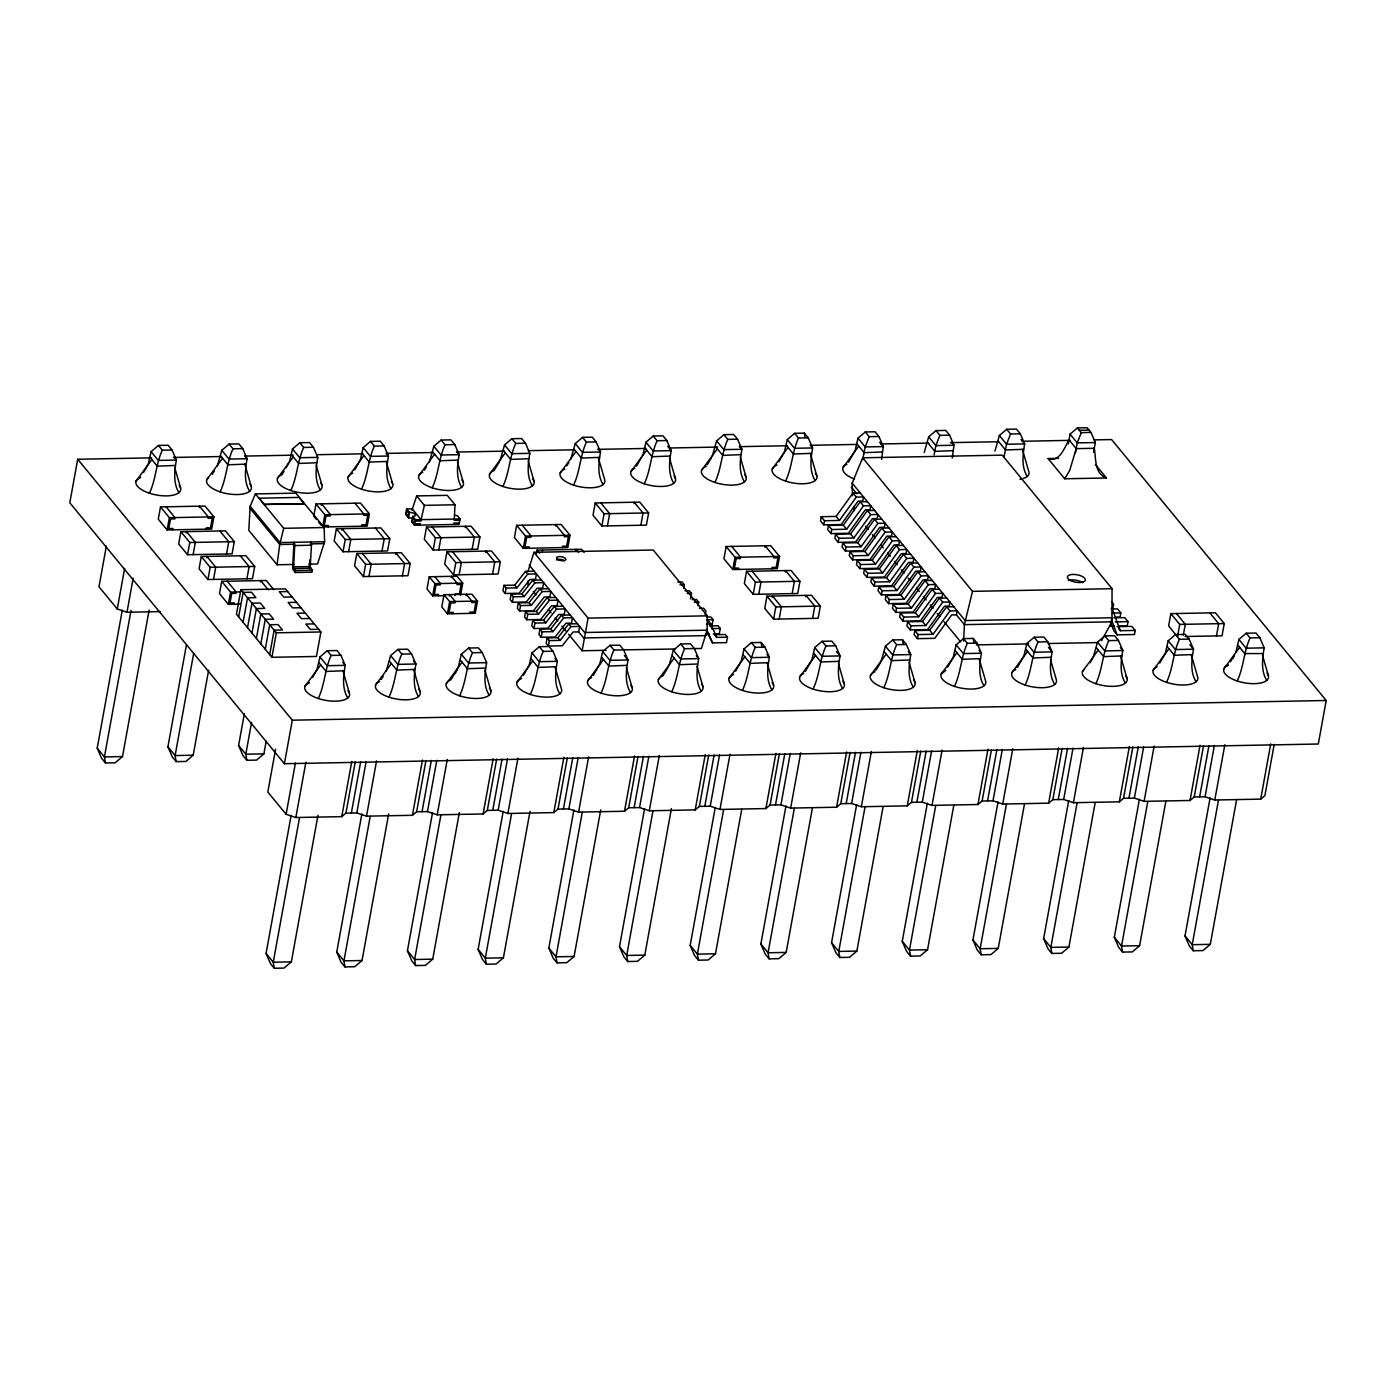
<?xml version="1.0" encoding="UTF-8"?>
<svg xmlns="http://www.w3.org/2000/svg" width="1396" height="1396" viewBox="0 0 1396 1396"><rect width="100%" height="100%" fill="white"/><g stroke="black" fill="none" stroke-linecap="round" stroke-linejoin="round"><path stroke-width="1.5" d="M295.254 572.517L293.596 570.51A3.822 1.536 88.9 0 1 292.689 566.654L293.98 542.311A3.211 1.291 88.9 0 1 294.748 545.557L293.544 567.055L295.603 570.615L295.254 572.517L311.954 572.203L312.303 570.301L310.244 566.741L311.448 545.225A3.211 1.291 88.9 0 0 310.68 541.997M528.02 584.941L528.089 580.858M668.963 665.84L673.378 650.204L680.707 643.992L684.581 648.704L701.42 648.494L707.109 630.189L707.353 615.845L653.223 550.024L533.953 552.31L528.264 570.615M411.977 510.255L416.636 495.929L447.244 495.353L455.009 504.776L454.224 520.394L459.79 520.289M309.022 564.159L317.538 563.984L324.605 541.735L324.169 527.531L295.865 493.137L255.398 493.905L250.163 506.207L248.785 530.358L277.071 564.769L294.12 564.438M309.738 559.848L309.389 566.34A3.822 1.536 88.9 0 0 309.685 568.922M963.572 641.043L964.427 624.64L972.506 591.363L862.658 457.801L852.171 483.156L852.45 495.755M881.591 459.319L883.284 446.598L878.922 436.494L875.048 431.783L865.311 431.975L857.982 438.187L855.12 450.507L848.559 462.111M952.281 457.958L953.974 445.254L949.612 435.151L945.738 430.439L936.001 430.614L928.672 436.843L924.257 452.461M1236.036 651.758L1238.898 639.438L1246.209 633.208L1255.964 633.034L1259.838 637.745L1264.183 647.849C1262.35 658.441 1260.78 670.848 1266.73 680.428M606.004 650.309L582.149 650.763L588.082 618.114L533.953 552.31M277.071 564.769L279.724 544.475L283.702 528.316L255.398 493.905M151.71 457.853L77.705 459.267L69.8 502.787L284.4 763.717L1318.295 744.016L1326.2 700.495L1111.6 439.566L1094.185 439.897M106.358 546.168L98.976 586.774L117.264 608.988L126.984 612.233L160.383 611.588M117.264 608.988L124.645 568.381M149.145 610.017L122.499 756.562L115.187 762.792L105.45 762.984L101.576 758.255L97.214 748.151L122.307 610.104M143.683 472.267L148.238 463.978L151.1 451.658L158.411 445.446L168.166 445.254L172.04 449.966L176.385 460.069C174.552 470.679 172.982 483.068 178.95 492.648M126.984 612.233L133.161 578.223M131.049 610.366L104.421 756.911L105.45 762.984M160.505 506.905L158.272 519.155L167.136 529.922L211.668 529.084L213.902 516.834L205.038 506.067L160.505 506.905L169.37 517.689L167.136 529.922M172.703 529.817L172.947 528.456L168.776 528.543L170.504 519.015L174.692 518.946L174.936 517.584L166.072 506.8M180.904 531.719L178.688 543.969L187.553 554.736L232.085 553.898L234.301 541.648L225.437 530.881L180.904 531.719L189.769 542.503L187.553 554.736M186.226 532.975L186.471 531.614L195.335 542.398L193.119 554.631M199.209 507.533L199.471 506.172L208.336 516.939L208.074 518.3L212.262 518.23L210.517 527.74L206.346 527.828L206.102 529.189M201.303 556.515L199.087 568.765L207.952 579.532L252.467 578.694L254.7 566.444L245.836 555.678L201.303 556.515L210.168 567.3L207.952 579.532M208.632 670.255L193.189 755.219L185.877 761.448L176.14 761.623L172.266 756.911L167.904 746.808L186.436 644.865M217.357 465.932L221.79 450.315L229.101 444.085L238.856 443.911L242.73 448.622L247.075 458.726C245.242 469.318 243.672 481.725 249.64 491.305M206.625 557.772L206.87 556.411L215.734 567.195L213.518 579.427M193.643 653.607L175.111 755.568L176.14 761.623M273.843 589.723L266.235 580.492L221.72 581.329L219.486 593.579L228.351 604.346L240.182 604.119M226.518 554.003L228.735 541.753L219.87 530.986M228.351 604.346L230.584 592.113L221.72 581.329M233.917 604.241L234.162 602.88L229.991 602.967L231.719 593.44L235.889 593.37L236.133 592.009L227.286 581.225M240.897 589.723L236.448 614.205L271.906 657.307L316.438 656.452L320.888 631.969L285.43 588.868L240.897 589.723L276.356 632.824L271.906 657.307M238.664 616.892L243.113 592.41L251.472 592.253L255.887 597.645L247.546 597.802L243.096 622.284M246.9 578.799L249.134 566.549L240.269 555.783M264.35 504.445L304.258 503.677L264.35 504.445L259.22 498.198L299.128 497.43L304.206 503.956M247.528 627.677L251.978 603.194L260.319 603.02L264.751 608.412L256.41 608.569L251.961 633.051M260.424 581.957L260.668 580.596L268.276 589.827M256.393 638.443L260.843 613.961L269.184 613.804L273.616 619.196L265.275 619.353L260.825 643.835M266.2 741.136L263.879 753.875L256.567 760.105L246.83 760.279L242.939 755.568L238.594 745.464L244.387 713.6M286.058 467.904L289.618 461.291L292.479 448.971L299.791 442.741L309.546 442.567L313.419 447.278L317.764 457.382C315.932 467.974 314.362 480.381 320.312 489.944M251.577 722.36L245.801 754.224L246.83 760.279M265.257 649.227L269.707 624.745L278.048 624.588L282.481 629.962L274.139 630.12L269.69 654.602M315.985 503.939L324.849 514.723L322.633 526.973L367.165 526.118L369.382 513.868L360.517 503.101L315.985 503.939L313.768 516.188L316.299 519.26M275.588 749.303L267.823 792.056L286.11 814.287L295.83 817.515L341.741 816.643L345.929 813.135L356.783 812.943L366.52 816.171L412.431 815.299L416.619 811.791L427.473 811.582L437.21 814.828L483.121 813.955L487.309 810.448L498.163 810.238L507.9 813.484L553.811 812.594L557.999 809.104L568.853 808.895L578.59 812.123L624.501 811.25L628.689 807.76L639.543 807.551L649.28 810.779L695.191 809.907L699.379 806.399L710.232 806.207L719.97 809.436L765.88 808.563L770.069 805.056L780.922 804.846L790.66 808.092L836.57 807.22L840.758 803.712L851.612 803.503L861.349 806.748L907.26 805.858L911.448 802.368L922.302 802.159L932.022 805.387L977.95 804.515L982.138 801.025L992.992 800.815L1002.712 804.044L1048.64 803.171L1052.828 799.664L1063.682 799.472L1073.402 802.7L1119.33 801.828L1123.518 798.32L1134.372 798.111L1144.092 801.356L1190.02 800.484L1194.208 796.976L1205.062 796.767L1214.782 800.013L1260.71 799.123L1264.898 795.633L1274.216 744.33M321.307 505.195L321.551 503.834L330.416 514.618L330.171 515.979L326.001 516.049L324.273 525.577L328.444 525.507L328.2 526.85M284.4 763.717L292.305 720.196L77.705 459.267M336.401 528.752L334.168 541.002L343.032 551.769L387.565 550.931L389.781 538.682L380.934 527.915L336.401 528.752L345.266 539.537L343.032 551.769M286.11 814.287L295.429 762.984M341.723 530.009L341.968 528.648L350.832 539.432L348.599 551.664M317.974 815.299L291.345 961.861L284.034 968.074L274.279 968.266L270.405 963.554L266.06 953.451L291.153 815.386M312.512 677.549L317.067 669.26L319.946 656.94L327.257 650.728L336.994 650.536L340.886 655.248L345.231 665.351C343.399 675.961 341.828 688.368 347.779 697.93M295.83 817.515L305.864 762.268M354.741 469.876L360.308 459.93L363.169 447.61L370.481 441.398L380.218 441.206L384.109 445.935L388.454 456.021C386.622 466.63 385.052 479.037 391.002 488.6M299.512 817.777L273.25 962.21L274.279 968.266M361.599 526.222L361.843 524.861L366.014 524.774L367.741 515.264L363.571 515.333L363.815 513.972L354.95 503.206M356.8 553.566L354.567 565.799L363.431 576.583L407.964 575.728L410.18 563.478L401.315 552.711L356.8 553.566L365.665 564.333L363.431 576.583M368.998 576.478L371.214 564.228L362.367 553.444M381.998 551.036L384.232 538.786L375.367 528.02M341.741 816.643L351.792 761.396M345.929 813.135L355.265 761.85M395.504 554.177L395.749 552.816L404.613 563.6L402.397 575.833M351.356 813.03L360.692 761.745M412.501 517.759L415.258 521.127L420.824 521.022L421.086 519.661L412.221 508.894L406.655 508.999L405.66 514.443L408.435 517.811A4.554 1.885 10.3 0 1 412.884 518.754M408.435 517.811L409.412 512.367L406.655 508.999M356.783 812.943L366.118 761.64M454.956 515.333A4.554 1.885 10.3 0 0 457.277 515.56L460.034 518.928L459.057 524.373L414.525 525.21L411.75 521.842L412.745 516.398A4.554 1.885 10.3 0 0 415.258 514.304A4.554 1.885 10.3 0 0 409.412 512.367M388.664 813.955L362.035 960.518L354.724 966.73L344.969 966.922L341.095 962.21L336.75 952.107L361.843 814.043M386.203 671.232L390.636 655.596L397.947 649.384L407.684 649.192L411.558 653.904L415.921 664.007C414.089 674.617 412.518 687.024 418.468 696.587M414.525 525.21L415.519 519.766L412.745 516.398M366.52 816.171L376.554 760.907M429.427 461.901L433.859 446.266L441.171 440.054L450.908 439.862L454.799 444.574L459.144 454.677C457.312 465.287 455.742 477.694 461.692 487.256M420.091 525.105L420.336 523.744L414.769 523.849L411.995 520.481M370.202 816.416L343.94 960.849L344.969 966.922M426.548 527.042L424.314 539.275L433.179 550.059L477.711 549.204L479.927 536.971L471.063 526.187L426.548 527.042L435.395 537.826L433.179 550.059M460.505 595.342L462.722 583.109L457.068 576.234L429.253 576.757L427.019 589.007L432.673 595.883L444.504 595.656M438.745 549.954L440.962 537.704L432.114 526.938M432.673 595.883L434.889 583.633L429.253 576.757M438.239 595.76L438.484 594.399L434.313 594.487L436.041 584.959L440.211 584.889L440.455 583.528L434.819 576.653M446.929 551.839L444.713 564.089L453.578 574.855L498.11 574.018L500.326 561.768L491.462 550.984L446.929 551.839L455.794 562.623L453.578 574.855M453.491 524.477L453.735 523.116L459.301 523.011M444.015 594.713L441.782 606.963L447.435 613.839L475.268 613.298L477.502 601.065L471.848 594.19L444.015 594.713L449.669 601.589L447.435 613.839M451.257 577.7L451.501 576.339L457.155 583.214L456.911 584.575L461.081 584.488L459.354 594.015L455.183 594.085L454.939 595.446M449.338 595.97L449.582 594.609L455.236 601.484L454.991 602.845L450.803 602.915L449.076 612.443L453.246 612.355L453.002 613.716M412.431 815.299L422.482 760.035M465.252 527.653L465.496 526.292L474.361 537.076L472.145 549.309M459.144 574.751L461.361 562.518L452.496 551.734M416.619 811.791L425.954 760.506M422.046 811.687L431.381 760.401M466.037 595.656L466.281 594.295L471.935 601.17L471.674 602.531L475.862 602.444L474.117 611.971L469.946 612.041L469.702 613.402M427.473 811.582L436.808 760.297M459.354 812.612L432.725 959.157L425.414 965.386L415.659 965.578L411.785 960.849L407.44 950.746L432.516 812.699M455.34 673.186L458.446 666.573L461.326 654.253L468.637 648.041L478.374 647.849L482.248 652.56L486.611 662.664C484.778 673.256 483.19 685.663 489.158 695.243M437.21 814.828L447.244 759.564M500.117 460.558L504.549 444.923L511.861 438.71L521.598 438.519L525.489 443.23L529.834 453.334C528.002 463.943 526.432 476.333 532.382 485.913M485.651 552.45L485.895 551.106L494.76 561.873L492.544 574.122M440.892 815.072L414.629 959.506L415.659 965.578M503.939 585.36L502.944 590.805L505.16 593.492L519.085 593.23L529.904 579.462L535.471 579.357L536.465 573.931L527.74 574.088L516.921 587.856L506.155 588.048L503.939 585.36L514.705 585.151L525.524 571.4L534.249 571.226M516.66 525.332L514.426 537.565L523.291 548.349L567.823 547.494L570.039 535.244L561.175 524.477L516.66 525.332L525.524 536.099L523.291 548.349M505.16 593.492L506.155 588.048M511.145 594.12L510.151 599.547L512.367 602.252L526.292 601.99L537.111 588.222L542.678 588.117L543.655 582.673L534.947 582.847L524.128 596.598L513.362 596.807L511.145 594.12L521.912 593.911L532.731 580.143L541.439 579.986M512.367 602.252L513.362 596.807M518.335 602.863L517.358 608.307L519.574 611.012L533.481 610.733L544.3 596.982L549.867 596.877L550.862 591.433L542.137 591.607L531.318 605.358L520.551 605.567L518.335 602.863L529.101 602.671L539.92 588.903L548.645 588.746M528.857 548.244L529.101 546.883L524.931 546.953L526.658 537.443L530.829 537.355L531.091 535.994L522.226 525.21M519.574 611.012L520.551 605.567M483.121 813.955L493.172 758.691M487.309 810.448L496.644 759.145M525.542 611.623L524.547 617.067L526.763 619.754L540.688 619.492L551.507 605.742L557.074 605.637L558.068 600.193L549.343 600.35L538.524 614.118L527.758 614.327L525.542 611.623L536.308 611.413L547.127 597.663L555.852 597.488M536.308 554.212L537.059 550.129L581.574 549.274L584.104 552.362M526.763 619.754L527.758 614.327M492.736 810.343L502.071 759.04M542.363 551.385L542.608 550.024M498.163 810.238L507.498 758.953M532.749 620.382L531.754 625.827L533.97 628.514L547.895 628.252L558.714 614.484L564.281 614.38L565.258 608.953L556.55 609.11L545.731 622.878L534.965 623.07L532.749 620.382L543.515 620.173L554.334 606.422L563.042 606.248M533.97 628.514L534.965 623.07M530.044 811.268L503.415 957.813L496.086 964.043L486.349 964.217L482.475 959.506L478.13 949.402L503.206 811.338M523.587 675.158L529.136 665.229L531.998 652.909L539.327 646.68L549.064 646.505L552.938 651.217L557.301 661.32C555.468 671.912 553.88 684.319 559.848 693.899M555.364 525.943L555.608 524.582L564.473 535.366L564.228 536.71L568.399 536.64L566.671 546.168L562.501 546.237L562.256 547.598M539.938 629.142L538.961 634.587L541.177 637.274L555.085 637.012L565.904 623.244L571.47 623.14L572.465 617.695L563.74 617.87L552.921 631.62L542.154 631.83L539.938 629.142L550.705 628.933L561.524 615.165L570.249 615.008M507.9 813.484L517.933 758.22M570.807 459.197L575.239 443.579L582.551 437.349L592.288 437.175L596.179 441.886L600.524 451.99C598.692 462.582 597.122 474.989 603.072 484.569M541.177 637.274L542.154 631.83M511.564 813.728L485.319 958.162L486.349 964.217M577.455 623.768L568.73 623.925L557.911 637.693L547.145 637.902L546.15 643.329L548.366 646.034L562.291 645.755L573.11 632.004L578.677 631.899L583.668 637.955L706.114 635.616M548.366 646.034L549.361 640.59L547.145 637.902M575.763 550.739L576.007 549.378L578.537 552.467M595.22 502.979L593.003 515.211L601.868 525.995L646.4 525.14L648.616 512.908L639.752 502.124L595.22 502.979L604.084 513.745L601.868 525.995M578.677 631.899L579.672 626.455L570.947 626.63L560.128 640.38L549.361 640.59M553.811 812.594L563.862 757.347M607.435 525.891L609.651 513.641L600.786 502.874M557.999 809.104L567.334 757.801M563.426 808.999L572.761 757.696M568.853 808.895L578.188 757.592M600.734 809.907L574.105 956.469L566.776 962.682L557.039 962.874L553.165 958.162L548.82 948.058L573.896 809.994M593.265 675.472L599.826 663.885L602.688 651.566L610.017 645.336L619.754 645.161L623.628 649.873L627.991 659.976C626.158 670.569 624.57 682.976 630.538 692.538M633.941 503.59L634.185 502.228L643.05 513.013L640.834 525.245M578.59 812.123L588.623 756.876M636.506 466.142L643.05 454.555L645.929 442.235L653.241 436.006L662.978 435.831L666.852 440.543L671.214 450.646C669.382 461.238 667.812 473.645 673.762 483.208M582.254 812.385L556.009 956.818L557.039 962.874M624.501 811.25L634.552 756.004M628.689 807.76L638.007 756.458M634.116 807.656L643.434 756.353M639.543 807.551L648.861 756.248M683.604 588.292L684.267 584.662L682.051 581.957L677.741 582.045M671.424 808.563L644.795 955.126L637.466 961.338L627.729 961.53L623.855 956.818L619.492 946.715L644.586 808.65M649.28 810.779L659.313 755.533M712.187 456.509L716.619 440.874L723.931 434.662L733.668 434.47L737.542 439.199L741.904 449.285C740.072 459.895 738.484 472.302 744.452 481.864M690.479 598.849L691.474 593.422L689.258 590.717L684.947 590.805M652.944 811.041L626.699 955.475L627.729 961.53M698.017 605.794L698.681 602.165L696.464 599.477L692.154 599.565M705.207 614.554L705.87 610.925L703.654 608.237L699.344 608.307M726.164 546.517L723.931 558.766L732.795 569.533L777.328 568.696L779.544 556.446L770.679 545.679L726.164 546.517L735.011 557.301L732.795 569.533M712.082 625.129L713.077 619.684L710.861 616.98L706.551 617.067M709.447 625.914L718.067 625.74L720.284 628.444L719.289 633.871L713.321 633.993M738.362 569.428L738.606 568.067L734.436 568.155L736.163 558.627L740.334 558.557L740.578 557.196L731.731 546.412M695.191 809.907L705.242 754.66M727.473 637.187L716.706 637.396L714.49 634.709L725.257 634.499L727.473 637.187L726.496 642.631L712.571 642.893L706.167 630.608M699.379 806.399L708.697 755.114M746.563 571.33L744.347 583.58L753.194 594.347L797.727 593.509L799.96 581.26L791.096 570.475L746.563 571.33L755.428 582.115L753.194 594.347M704.806 806.312L714.124 755.009M710.232 806.207L719.551 754.904M741.73 809.348L715.485 953.782L708.156 959.994L698.419 960.186L694.545 955.475L690.182 945.371L715.275 807.307M735.657 671.127L741.206 661.181L744.068 648.861L751.397 642.649L761.134 642.457L765.008 647.168L769.37 657.272C767.538 667.881 765.95 680.288 771.918 689.851M764.868 547.145L765.113 545.784L773.977 556.55L773.733 557.911L777.904 557.842L776.176 567.352L772.005 567.439L771.761 568.8M758.761 594.242L760.995 582.01L752.13 571.226M719.97 809.436L730.003 754.189M778.881 461.797L784.43 451.85L787.292 439.531L794.621 433.318L804.358 433.126L808.232 437.838L812.594 447.942C810.762 458.551 809.174 470.958 815.142 480.521M723.634 809.68L697.389 954.114L698.419 960.186M766.962 596.144L764.746 608.377L773.611 619.161L818.143 618.306L820.359 606.073L811.495 595.289L766.962 596.144L775.827 606.928L773.611 619.161M772.285 597.401L772.529 596.04L781.394 606.806L779.177 619.056M785.285 571.941L785.529 570.598L794.394 581.364L792.16 593.614M765.88 808.563L775.932 753.299M805.684 596.755L805.928 595.394L814.793 606.178L812.577 618.428M821.214 516.712L820.464 520.795L823.797 524.826L841.177 524.495L858.069 501.129L862.78 501.042L863.513 496.959L856.324 497.098L852.991 493.067L836.099 516.433L821.214 516.712L824.53 520.743L823.797 524.826M770.069 805.056L779.387 753.77M775.495 804.951L784.814 753.665M828.404 525.472L827.671 529.538L830.986 533.586L848.384 533.255L865.276 509.889L869.987 509.802L870.72 505.718L863.513 505.858L860.198 501.81L843.306 525.175L828.404 525.472L831.737 529.503L830.986 533.586M780.922 804.846L790.241 753.561M812.42 807.987L786.175 952.421L778.846 958.651L769.109 958.843L765.235 954.114L760.872 944.01L785.965 805.963M805.335 671.441L811.896 659.837L814.758 647.517L822.087 641.305L831.824 641.113L835.698 645.825L840.06 655.928C838.211 666.538 836.64 678.927 842.608 688.507M835.611 534.214L834.86 538.298L838.193 542.346L855.591 542.014L872.483 518.649L877.177 518.562L877.927 514.478L870.72 514.618L867.405 510.57L850.513 533.935L835.611 534.214L838.926 538.263L838.193 542.346M790.66 808.092L800.693 752.828M794.324 808.336L768.079 952.77L769.109 958.843M842.818 542.974L842.067 547.058L845.4 551.088L862.78 550.757L879.672 527.409L884.383 527.304L885.116 523.238L877.927 523.36L874.594 519.329L857.702 542.695L842.818 542.974L846.133 547.023L845.4 551.088M850.007 551.734L849.274 555.817L852.59 559.848L869.987 559.517L886.879 536.151L891.59 536.064L892.323 531.981L885.116 532.12L881.801 528.089L864.909 551.455L850.007 551.734L853.34 555.765L852.59 559.848M857.214 560.494L856.481 564.56L859.796 568.608L877.194 568.277L894.086 544.911L898.78 544.824L899.53 540.741L892.323 540.88L889.008 536.832L872.116 560.197L857.214 560.494L860.529 564.525L859.796 568.608M864.421 569.236L863.67 573.32L867.003 577.368L884.383 577.037L901.275 553.671L905.987 553.584L906.737 549.5L899.53 549.64L896.197 545.592L879.306 568.957L864.421 569.236L867.736 573.285L867.003 577.368M871.61 577.996L870.877 582.08L874.193 586.128L891.59 585.797L908.482 562.431L913.193 562.326L913.926 558.26L906.737 558.4L903.404 554.352L886.512 577.717L871.61 577.996L874.943 582.045L874.193 586.128M836.57 807.22L846.622 751.955M878.817 586.756L878.084 590.84L881.4 594.87L898.797 594.539L915.689 571.173L920.383 571.086L921.133 567.003L913.926 567.142L910.611 563.111L893.719 586.477L878.817 586.756L882.132 590.787L881.4 594.87M840.758 803.712L850.077 752.409M846.185 803.607L855.504 752.322M886.024 595.516L885.273 599.582L888.606 603.63L905.987 603.299L922.896 579.933L927.59 579.846L928.34 575.763L921.133 575.902L917.8 571.854L900.909 595.22L886.024 595.516L889.339 599.547L888.606 603.63M851.612 803.503L860.931 752.217M883.11 806.644L856.865 951.077L849.536 957.307L839.799 957.482L835.925 952.77L831.562 942.666L856.655 804.602M881.033 661.791L885.448 646.174L892.777 639.944L902.514 639.769L906.388 644.481L910.75 654.584C908.901 665.177 907.33 677.584 913.298 687.164M893.213 604.259L892.48 608.342L895.796 612.39L913.193 612.059L930.085 588.693L934.797 588.606L935.529 584.523L928.34 584.662L925.007 580.614L908.115 603.979L893.213 604.259L896.546 608.307L895.796 612.39M861.349 806.748L871.383 751.484M865.014 806.993L838.769 951.426L839.799 957.482M900.42 613.019L899.687 617.102L903.003 621.15L920.4 620.819L937.292 597.453L941.986 597.366L942.736 593.283L935.529 593.422L932.214 589.374L915.322 612.739L900.42 613.019L903.753 617.067L903.003 621.15M907.627 621.778L906.877 625.862L910.209 629.893L927.59 629.561L944.499 606.196L949.193 606.108L949.943 602.025L942.736 602.165L939.403 598.134L922.512 621.499L907.627 621.778L910.942 625.809L910.209 629.893M956.4 614.868L957.133 610.785L949.943 610.925L933.052 634.29L929.719 630.242L914.816 630.538L914.083 634.622L917.399 638.653L934.797 638.321L951.688 614.955L956.4 614.868L964.427 624.64L1111.931 621.831L1112.071 588.693L1002.223 455.148L862.658 457.801M917.399 638.653L918.149 634.569L914.816 630.538M907.26 805.858L917.294 750.612M911.448 802.368L920.767 751.065M916.875 802.264L926.194 750.961M922.302 802.159L931.621 750.856M953.8 805.3L927.555 949.734L920.226 955.963L910.489 956.138L906.615 951.426L902.252 941.323L927.345 803.258M947.71 667.079L953.276 657.15L956.138 644.83L963.467 638.6L973.204 638.426L977.078 643.137L981.423 653.241C979.591 663.833 978.02 676.24 983.988 685.802M932.022 805.387L942.073 750.141M994.947 451.117L999.362 435.5L1006.691 429.27L1016.428 429.096L1020.302 433.807L1024.664 443.911C1022.832 454.503 1021.244 466.91 1027.212 476.472M935.704 805.649L909.459 950.083L910.489 956.138M977.95 804.515L987.984 749.268M982.138 801.025L991.457 749.722M987.565 800.92L996.884 749.617M992.992 800.815L1002.311 749.512M1024.49 803.956L998.245 948.39L990.916 954.602L981.179 954.794L977.305 950.083L972.942 939.979L998.035 801.915M1017.405 667.393L1023.966 655.788L1026.828 643.469L1034.157 637.257L1043.894 637.065L1047.768 641.794L1052.113 651.88C1050.281 662.489 1048.71 674.896 1054.678 684.459M1002.712 804.044L1012.763 748.797M1068.289 443.911L1070.051 434.139L1077.38 427.926L1087.118 427.734L1090.991 432.446L1095.354 442.549L1093.574 452.321M1006.394 804.305L980.149 948.739L981.179 954.794M1075.478 452.67L1077.258 442.898L1081.254 432.638L1077.38 427.926M1048.64 803.171L1058.674 747.924M1052.828 799.664L1062.147 748.378M1058.255 799.576L1067.574 748.273M1063.682 799.472L1073.001 748.169M1095.179 802.613L1068.917 947.046L1061.606 953.259L1051.869 953.451L1047.995 948.739L1043.632 938.635L1068.725 800.571M1093.103 657.76L1097.518 642.125L1104.829 635.913L1114.584 635.721L1118.458 640.432L1122.803 650.536C1120.971 661.146 1119.4 673.553 1125.368 683.115M1073.402 802.7L1083.453 747.453M1077.084 802.944L1050.839 947.378L1051.869 953.451M1112.874 608.255L1113.624 604.171L1111.966 602.147M1111.111 609.005L1117.498 608.883L1120.813 612.931L1120.081 617.015L1115.736 617.084M1114.06 617.835L1124.705 617.643L1128.02 621.674L1127.287 625.757L1118.58 625.932M1117.009 626.682L1131.894 626.403L1135.227 630.434L1134.477 634.517L1117.079 634.848L1113.764 630.8L1110.221 621.272M1119.33 801.828L1129.364 746.563M1123.518 798.32L1132.837 747.035M1128.945 798.215L1138.264 746.93M1134.372 798.111L1143.69 746.825M1185.152 636.506L1222.041 635.808L1224.257 623.558L1215.393 612.792L1170.86 613.629L1168.644 625.879L1179.411 639.281L1189.148 639.089L1193.493 649.192C1191.66 659.802 1190.09 672.191 1196.058 681.772M1165.869 801.252L1139.607 945.685L1132.296 951.915L1122.559 952.107L1118.685 947.378L1114.322 937.274L1139.415 799.227M1159.779 663.048L1165.346 653.101L1168.208 640.781L1175.519 634.569L1185.274 634.377L1189.148 639.089M1144.092 801.356L1154.143 746.092M1147.774 801.601L1121.529 946.034L1122.559 952.107M1177.509 636.646L1179.725 624.413L1170.86 613.629M1183.319 635.18L1185.291 624.309L1176.427 613.525M1216.474 635.913L1218.691 623.663L1209.826 612.896M1190.02 800.484L1200.054 745.22M1194.208 796.976L1203.527 745.673M1199.635 796.872L1208.953 745.586M1205.062 796.767L1214.38 745.481M1236.559 799.908L1210.297 944.342L1202.986 950.571L1193.248 950.746L1189.357 946.034L1185.012 935.931L1210.105 797.866M1214.782 800.013L1224.833 744.749M1218.464 800.257L1192.219 944.691L1193.248 950.746M1237.222 680.986C1243.766 667.34 1243.714 651.6 1250.101 637.937L1246.209 633.208M1260.71 799.123L1270.744 743.876M862.658 459.668L865.188 446.947L869.185 436.686L865.311 431.975M934.098 454.834L935.878 445.603L939.874 435.343L936.001 430.614M1004.038 456.981L1006.568 444.242L1010.564 433.981L1006.691 429.27M421.086 519.661L424.384 505.369L416.636 495.929M1048.082 458.569C1060.035 462.477 1064.293 447.627 1069.022 439.88L1076.211 448.64L1069.702 470.504L1064.694 478.776L1048.082 458.569L1058.517 458.359M1263.136 653.572L1245.145 653.572M158.411 445.446L162.302 450.158C155.916 463.821 155.968 479.561 149.424 493.207M229.101 444.085L232.992 448.814C226.606 462.477 226.658 478.217 220.114 491.863M299.791 442.741L303.682 447.453C297.296 461.134 297.348 476.856 290.804 490.52M370.481 441.398L374.355 446.109C367.986 459.79 368.038 475.513 361.494 489.158M327.257 650.728L331.131 655.439C324.762 669.12 324.814 684.843 318.271 698.489M441.171 440.054L445.045 444.766C438.676 458.446 438.728 474.169 432.184 487.815M397.947 649.384L401.821 654.096C395.452 667.759 395.504 683.499 388.961 697.145M511.861 438.71L515.735 443.422C509.365 457.085 509.418 472.825 502.874 486.471M468.637 648.041L472.511 652.752C466.142 666.415 466.194 682.155 459.65 695.801M582.551 437.349L586.425 442.078C580.055 455.742 580.108 471.482 573.564 485.127M539.327 646.68L543.201 651.409C536.832 665.072 536.884 680.812 530.323 694.458M653.241 436.006L657.115 440.717C650.745 454.398 650.798 470.12 644.254 483.784M610.017 645.336L613.891 650.047C607.522 663.728 607.574 679.451 601.013 693.114M723.931 434.662L727.805 439.374C721.435 453.054 721.488 468.777 714.944 482.423M684.581 648.704C678.212 662.385 678.264 678.107 671.703 691.753M794.621 433.318L798.495 438.03C792.125 451.711 792.178 467.433 785.616 481.079M751.397 642.649L755.271 647.36C748.902 661.023 748.954 676.763 742.393 690.409M822.087 641.305L825.961 646.016C819.592 659.68 819.644 675.42 813.083 689.066M892.777 639.944L896.651 644.673C890.264 658.336 890.334 674.076 883.773 687.722M963.467 638.6L967.341 643.312C960.954 656.993 961.024 672.715 954.463 686.378M1034.157 637.257L1038.031 641.968C1031.644 655.649 1031.696 671.371 1025.153 685.017M1104.829 635.913L1108.721 640.624C1102.334 654.305 1102.386 670.028 1095.843 683.674M1179.411 639.281C1173.024 652.944 1173.076 668.684 1166.533 682.33M1232.912 658.371L1234.465 655.056L1230.469 661.687M1101.496 640.642L1111.931 621.831M212.367 474.221L214.373 470.906M282.062 474.535L284.051 471.22M424.436 470.19L426.426 466.875M499.122 462.216L494.114 470.504A22.772 9.406 10.3 0 0 508.51 487.989A22.772 9.406 10.3 0 0 532.626 478.654M381.213 679.52L383.202 676.205M566.811 465.828L568.818 462.512M456.893 669.888L450.891 679.817A22.772 9.406 10.3 0 0 465.287 697.319A22.772 9.406 10.3 0 0 489.403 687.984M707.179 464.798L711.192 458.167M667.969 667.497L662.96 675.786A22.772 9.406 10.3 0 0 677.357 693.289A22.772 9.406 10.3 0 0 701.473 683.935M876.025 670.08L880.021 663.449M1090.102 662.734L1092.091 659.418M824.53 520.743L839.432 520.464L856.324 497.098M831.737 529.503L846.622 529.224L863.513 505.858M838.926 538.263L853.829 537.984L870.72 514.618M846.133 547.023L861.035 546.726L877.927 523.36M853.34 555.765L868.225 555.486L885.116 532.12M860.529 564.525L875.432 564.246L892.323 540.88M867.736 573.285L882.638 573.006L899.53 549.64M874.943 582.045L889.828 581.748L906.737 558.4M882.132 590.787L897.035 590.508L913.926 567.142M889.339 599.547L904.242 599.268L921.133 575.902M896.546 608.307L911.431 608.028L928.34 584.662M903.753 617.067L918.638 616.77L935.529 593.422M910.942 625.809L925.845 625.53L942.736 602.165M929.719 630.242L946.61 606.876L953.817 606.754M136.075 481.079L151.85 459.581M206.765 479.735L222.54 458.237M277.455 478.374L293.23 456.893M348.145 477.031L363.92 455.532M418.835 475.687L434.61 454.189M304.921 686.361L320.696 664.862M489.525 474.343L505.3 452.845M375.611 685.017L391.386 663.519M560.215 473L575.99 451.501M446.301 683.674L462.076 662.175M630.905 471.639L646.68 450.158M516.991 682.33L532.766 660.832M701.595 470.295L717.37 448.814M587.681 680.969L603.456 659.488M772.285 468.951L788.059 447.453M658.354 679.625L674.146 658.127M842.975 467.608L858.749 446.109M729.044 678.282L744.836 656.783M799.734 676.938L815.526 655.439M870.423 675.594L886.216 654.096M956.906 652.752L941.113 674.233L945.72 670.394M1011.803 672.889L1027.596 651.391M1082.493 671.546L1098.268 650.047M1153.183 670.202L1168.958 648.704M1223.873 668.859L1239.648 647.36M137.681 478.915L140.001 477.729M281.381 475.024L279.043 476.228A22.772 9.406 10.3 0 0 299.372 492.579A22.772 9.406 10.3 0 0 320.556 482.684M422.761 472.337L420.423 473.523A22.772 9.406 10.3 0 0 440.752 489.874A22.772 9.406 10.3 0 0 461.936 479.997M634.814 468.288L632.493 469.492A22.772 9.406 10.3 0 0 652.822 485.843A22.772 9.406 10.3 0 0 674.006 475.949M306.509 684.215L308.83 683.01M379.52 681.667L377.199 682.853A22.772 9.406 10.3 0 0 397.528 699.204A22.772 9.406 10.3 0 0 418.713 689.327M846.883 464.257L844.563 465.444A22.772 9.406 10.3 0 0 854.561 479.107M591.59 677.618L589.269 678.822A22.772 9.406 10.3 0 0 609.598 695.173A22.772 9.406 10.3 0 0 630.783 685.279M803.66 673.587L801.339 674.774A22.772 9.406 10.3 0 0 821.668 691.125A22.772 9.406 10.3 0 0 842.835 681.248M1015.73 669.539L1013.409 670.743A22.772 9.406 10.3 0 0 1030.789 686.553A22.772 9.406 10.3 0 0 1056.353 679.835L1050.455 659.505M1157.11 666.852L1154.789 668.038A22.772 9.406 10.3 0 0 1172.169 683.848A22.772 9.406 10.3 0 0 1197.733 677.13L1191.242 654.776M1225.461 666.695L1227.799 665.491M1079.317 430.282L1089.055 430.09M162.302 450.158L172.04 449.966M232.992 448.814L242.73 448.622M303.682 447.453L313.419 447.278M374.355 446.109L384.109 445.935M445.045 444.766L454.799 444.574M515.735 443.422L525.489 443.23M586.425 442.078L596.179 441.886M657.115 440.717L666.852 440.543M727.805 439.374L737.542 439.199M798.495 438.03L808.232 437.838M869.185 436.686L878.922 436.494M939.874 435.343L949.612 435.151M1010.564 433.981L1020.302 433.807M1081.254 432.638L1090.991 432.446M173.488 457.452L221.371 456.527M245.312 456.073L293.195 455.166M317.136 454.712L362.855 453.84M386.797 453.386L432.498 452.513M456.44 452.06L504.322 451.135M528.264 450.681L573.983 449.809M597.924 449.355L645.807 448.448M669.748 447.994L717.631 447.069M739.409 446.668L787.292 445.743M811.233 445.289L856.935 444.417M880.876 443.963L928.776 443.056M950.536 442.637L998.419 441.729M1022.361 441.276L1070.243 440.351M317.764 457.382L299.686 457.714L292.479 448.971M529.834 453.334L511.739 453.683L504.549 444.923M1095.354 442.549L1077.258 442.898L1070.051 434.139M1076.211 448.64L1094.307 448.291M1064.694 478.776L1106.452 477.973L1095.371 464.502M852.991 493.067L860.198 492.928M424.384 505.369L455.009 504.776M860.198 501.81L867.405 501.688M169.37 517.689L213.902 516.834M324.849 514.723L369.382 513.868M604.084 513.745L648.616 512.908M867.405 510.57L874.594 510.43M415.519 519.766L460.034 518.928M283.702 528.316L324.169 527.531M874.594 519.329L881.801 519.19M881.801 528.089L889.008 527.95M189.769 542.503L234.301 541.648M345.266 539.537L389.781 538.682M435.395 537.826L479.927 536.971M525.524 536.099L570.039 535.244M324.605 541.735L280.072 542.573L250.163 506.207M293.701 544.3L279.724 544.475L249.814 508.109M310.331 543.899L324.256 543.637M294.748 545.557L311.448 545.225M889.008 536.832L896.197 536.71M896.197 545.592L903.404 545.452M210.168 567.3L254.7 566.444M365.665 564.333L410.18 563.478M455.794 562.623L500.326 561.768M735.011 557.301L779.544 556.446M903.404 554.352L910.611 554.212M293.544 566.881L310.244 566.567M293.945 568.608L310.645 568.277M295.603 570.615L312.303 570.301M910.611 563.111L917.8 562.972M917.8 571.854L925.007 571.732M434.889 583.633L462.722 583.109M230.584 592.113L240.321 591.921M755.428 582.115L799.96 581.26M287.646 591.555L279.287 591.712L283.72 597.104L292.078 596.947M679.957 584.75L684.267 584.662M925.007 580.614L932.214 580.474M687.164 593.492L691.474 593.422M932.214 589.374L939.403 589.234M296.51 602.339L288.152 602.496L292.584 607.888L300.943 607.731M449.669 601.589L477.502 601.065M972.506 591.363L1112.071 588.693M694.37 602.252L698.681 602.165M939.403 598.134L946.61 597.994M305.375 613.106L297.016 613.28L301.449 618.655L309.807 618.498M775.827 606.928L820.359 606.073M588.082 618.114L707.353 615.845M314.24 623.89L305.881 624.047L310.313 629.439L318.672 629.282M706.62 619.807L713.077 619.684M1112.315 613.088L1120.813 612.931M706.481 624.047L710.843 623.96L716.706 637.396M276.356 632.824L320.888 631.969M1112.664 617.747L965.177 620.557L852.171 483.156M711.663 628.601L720.284 628.444M1115.247 621.918L1128.02 621.674M707.109 630.189L584.645 632.51L529.259 565.171M1179.725 624.413L1224.257 623.558M1109.89 626.089L1114.235 626.019M705.364 634.15L709.343 634.063M918.149 634.569L933.052 634.29M1118.667 628.706L1120.325 630.713L1135.227 630.434M680.707 643.992L690.444 643.8L694.318 648.529L698.681 658.615C696.848 669.225 695.26 681.632 701.228 691.195M331.131 655.439L340.886 655.248M401.821 654.096L411.558 653.904M472.511 652.752L482.248 652.56M543.201 651.409L552.938 651.217M613.891 650.047L675.402 648.983M755.271 647.36L765.008 647.168M825.961 646.016L835.698 645.825M896.651 644.673L906.388 644.481M967.341 643.312L977.078 643.137M1038.031 641.968L1047.768 641.794M1108.721 640.624L1118.458 640.432M1250.101 637.937L1259.838 637.745M976.415 644.9L1028.643 643.905M1048.222 643.521L1098.286 642.579M486.611 662.664L468.515 663.013L461.326 654.253M1264.183 647.849L1246.105 648.198L1238.898 639.438M292.305 720.196L1326.2 700.495M122.499 756.562L104.421 756.911L97.214 748.151M193.189 755.219L175.111 755.568L167.904 746.808M263.879 753.875L245.801 754.224L238.594 745.464M291.345 961.861L273.25 962.21L266.06 953.451M362.035 960.518L343.94 960.849L336.75 952.107M432.725 959.157L414.629 959.506L407.44 950.746M503.415 957.813L485.319 958.162L478.13 949.402M574.105 956.469L556.009 956.818L548.82 948.058M644.795 955.126L626.699 955.475L619.492 946.715M715.485 953.782L697.389 954.114L690.182 945.371M786.175 952.421L768.079 952.77L760.872 944.01M856.865 951.077L838.769 951.426L831.562 942.666M927.555 949.734L909.459 950.083L902.252 941.323M998.245 948.39L980.149 948.739L972.942 939.979M1068.917 947.046L1050.839 947.378L1043.632 938.635M1139.607 945.685L1121.529 946.034L1114.322 937.274M1210.297 944.342L1192.219 944.691L1185.012 935.931M1106.452 477.973C1094.167 473.593 1096.087 458.289 1094.272 447.942M1237.851 645.161L1245.058 653.921M1021.052 439.531L1024.664 443.911L1006.568 444.242L999.362 435.5M1189.898 644.812L1193.493 649.192L1175.415 649.541L1168.208 640.781M998.332 441.223L1005.521 449.983L1023.582 449.303M1167.161 646.523L1174.368 655.265L1192.411 654.584M951.566 442.34L953.974 445.254L935.878 445.603L928.672 436.843M1120.412 647.622L1122.803 650.536L1104.725 650.885L1097.518 642.125M927.642 442.567L934.831 451.327L952.892 450.646M1096.471 647.866L1103.678 656.626L1121.738 655.928M879.672 442.218L883.284 446.598L865.188 446.947L857.982 438.187M1048.518 647.517L1052.113 651.88L1034.035 652.229L1026.828 643.469M856.952 443.928L864.141 452.67L882.202 451.99M1025.781 649.21L1032.988 657.97L1051.048 657.272M851.42 487.239L856.778 493.748M946.61 606.876L949.943 610.925M810.186 445.027L812.594 447.942L794.499 448.291L787.292 439.531M979.032 650.309L981.423 653.241L963.345 653.572L956.138 644.83M865.52 526.187L868.277 529.538M872.413 534.563L875.17 537.914M880.667 544.615L883.424 547.965M887.559 552.99L890.316 556.341M894.452 561.366L897.209 564.717M901.345 569.743L904.102 573.093M908.238 578.119L910.995 581.469M916.509 588.17L919.266 591.52M923.384 596.546L926.141 599.896M930.277 604.922L933.034 608.272M937.17 613.315L939.927 616.666M944.062 621.691L960.605 641.794M786.262 445.272L793.452 454.032L811.512 453.334M955.091 650.553L962.298 659.313L980.358 658.615M836.099 516.433L839.432 520.464M843.306 525.175L846.622 529.224M850.513 533.935L853.829 537.984M857.702 542.695L861.035 546.726M864.909 551.455L868.225 555.486M872.116 560.197L875.432 564.246M879.306 568.957L882.638 573.006M886.512 577.717L889.828 581.748M893.719 586.477L897.035 590.508M900.909 595.22L904.242 599.268M908.115 603.979L911.431 608.028M915.322 612.739L918.638 616.77M922.512 621.499L925.845 625.53M739.496 446.371L741.904 449.285L723.809 449.634L716.619 440.874M908.342 651.67L910.75 654.584L892.655 654.933L885.448 646.174M715.572 446.615L722.762 455.375L740.822 454.677M884.401 651.897L891.608 660.657L909.668 659.976M667.62 446.266L671.214 450.646L653.119 450.978L645.929 442.235M836.448 651.548L840.06 655.928L821.965 656.277L814.758 647.517M644.882 447.959L652.089 456.719L670.132 456.038M813.728 653.258L820.918 662.001L838.979 661.32M598.116 449.076L600.524 451.99L582.429 452.339L575.239 443.579M766.962 654.358L769.37 657.272L751.275 657.621L744.068 648.861M574.192 449.303L581.399 458.062L599.442 457.382M743.038 654.602L750.228 663.362L768.289 662.664M710.843 623.96L708.627 621.255L711.977 628.95M696.272 655.701L698.681 658.615L680.585 658.964L673.378 650.204M503.502 450.664L510.709 459.406L528.752 458.726M672.349 655.946L679.538 664.705L697.599 664.007M456.754 451.763L459.144 454.677L441.049 455.026L433.859 446.266M624.378 655.596L627.991 659.976L609.895 660.308L602.688 651.566M537.059 550.129L539.589 553.2M432.812 452.007L440.019 460.767L458.062 460.069M601.659 657.289L608.848 666.049L626.909 665.351M525.524 571.4L527.74 574.088M532.731 580.143L534.947 582.847M539.92 588.903L542.137 591.607M547.127 597.663L549.343 600.35M554.334 606.422L556.55 609.11M561.524 615.165L563.74 617.87M568.73 623.925L570.947 626.63M533.429 591.52L536.134 594.818M548.314 609.633L551.019 612.914M555.085 617.852L557.789 621.15M561.855 626.089L565.904 631.009M568.608 634.308L582.149 650.763M514.705 585.151L516.921 587.856M521.912 593.911L524.128 596.598M529.101 602.671L531.318 605.358M536.308 611.413L538.524 614.118M543.515 620.173L545.731 622.878M550.705 628.933L552.921 631.62M557.911 637.693L560.128 640.38M386.064 453.107L388.454 456.021L370.359 456.37L363.169 447.61M554.893 658.406L557.301 661.32L539.205 661.669L531.998 652.909M362.122 453.351L369.329 462.111L387.373 461.413M530.969 658.633L538.158 667.393L556.219 666.712M406.411 510.36L409.168 513.728M405.904 513.082L408.679 516.45M291.432 454.695L298.639 463.455L316.683 462.757M460.279 659.994L467.468 668.736L485.529 668.056M318.829 522.348L321.359 525.42M244.684 455.811L247.075 458.726L228.996 459.075L221.79 450.315M413.513 661.093L415.921 664.007L397.825 664.356L390.636 655.596M220.743 456.038L227.949 464.798L245.993 464.118M389.589 661.338L396.796 670.097L414.839 669.399M173.994 457.155L176.385 460.069L158.306 460.418L151.1 451.658M342.823 662.437L345.231 665.351L327.135 665.7L319.946 656.94M150.053 457.399L157.259 466.142L175.32 465.461M318.899 662.681L326.106 671.441L344.149 670.743M706.69 629.456L712.571 642.893M1111.844 607.836L1120.325 630.713M1111.425 619.597L1117.079 634.848M1262.525 655.457L1268.423 675.786M1120.552 656.12L1127.043 678.491M1022.413 449.477L1028.887 471.848A22.772 9.406 10.3 0 1 1020.005 479.264M979.172 658.807L985.663 681.178A22.772 9.406 10.3 0 1 960.116 687.896A22.772 9.406 10.3 0 1 942.719 672.087M909.075 662.193L914.973 682.522M810.343 453.525L816.817 475.896M838.385 663.536L844.283 683.865M740.246 456.911L746.127 477.24M767.119 662.856L773.593 685.209M669.557 458.254L675.437 478.584M697.005 666.241L702.903 686.57M598.273 457.574L604.747 479.927A22.772 9.406 10.3 0 1 576.321 485.948A22.772 9.406 10.3 0 1 564.804 469.143M626.315 667.585L632.214 687.914M528.177 460.942L534.057 481.271M555.05 666.887L561.524 689.258A22.772 9.406 10.3 0 1 533.098 695.278A22.772 9.406 10.3 0 1 521.581 678.473M457.487 462.285L463.367 482.632M484.953 670.272L490.834 690.601M386.203 461.605L392.695 483.976M413.67 669.591L420.144 691.945M316.107 464.99L322.005 485.319M342.98 670.935L349.454 693.306M244.824 464.31L251.315 486.663M174.727 467.677L180.625 488.007M973.204 638.426L973.885 642.457M902.514 639.769L903.195 643.8M804.358 433.126L805.038 437.175M761.134 642.457L761.815 646.505M853.724 506.399L854.23 510.657M556.446 559.953A4.712 1.937 10.3 0 1 564.438 560.756M1068.341 580.492A9.109 3.769 10.3 0 1 1082.598 582.708M1266.975 673.169A22.772 9.406 10.3 0 1 1242.859 682.504A22.772 9.406 10.3 0 1 1228.48 665.002M772.163 682.592A22.772 9.406 10.3 0 1 748.047 691.927A22.772 9.406 10.3 0 1 733.65 674.442M913.525 679.887A22.772 9.406 10.3 0 1 889.427 689.24A22.772 9.406 10.3 0 1 875.03 671.738M1125.595 675.856A22.772 9.406 10.3 0 1 1104.41 685.733A22.772 9.406 10.3 0 1 1084.099 669.382M348.023 690.671A22.772 9.406 10.3 0 1 323.907 700.024A22.772 9.406 10.3 0 1 309.511 682.522M249.867 484.028A22.772 9.406 10.3 0 1 228.682 493.922A22.772 9.406 10.3 0 1 208.37 477.572M391.246 481.341A22.772 9.406 10.3 0 1 367.131 490.694A22.772 9.406 10.3 0 1 352.734 473.192M744.696 474.605A22.772 9.406 10.3 0 1 720.58 483.958A22.772 9.406 10.3 0 1 706.184 466.456M815.386 473.261A22.772 9.406 10.3 0 1 791.27 482.615A22.772 9.406 10.3 0 1 776.874 465.112M179.177 485.389A22.772 9.406 10.3 0 1 155.061 494.725A22.772 9.406 10.3 0 1 140.682 477.223M413.617 521.528A4.554 1.885 10.3 0 1 411.75 521.842M558.33 559.761A4.712 1.937 10.3 0 0 565.799 559.621A4.712 1.937 10.3 0 0 559.482 556.568A4.712 1.937 10.3 0 0 558.33 559.761M1070.802 580.631A9.109 3.769 10.3 0 0 1085.268 580.352A9.109 3.769 10.3 0 0 1073.053 574.419A9.109 3.769 10.3 0 0 1070.802 580.631"/></g></svg>
